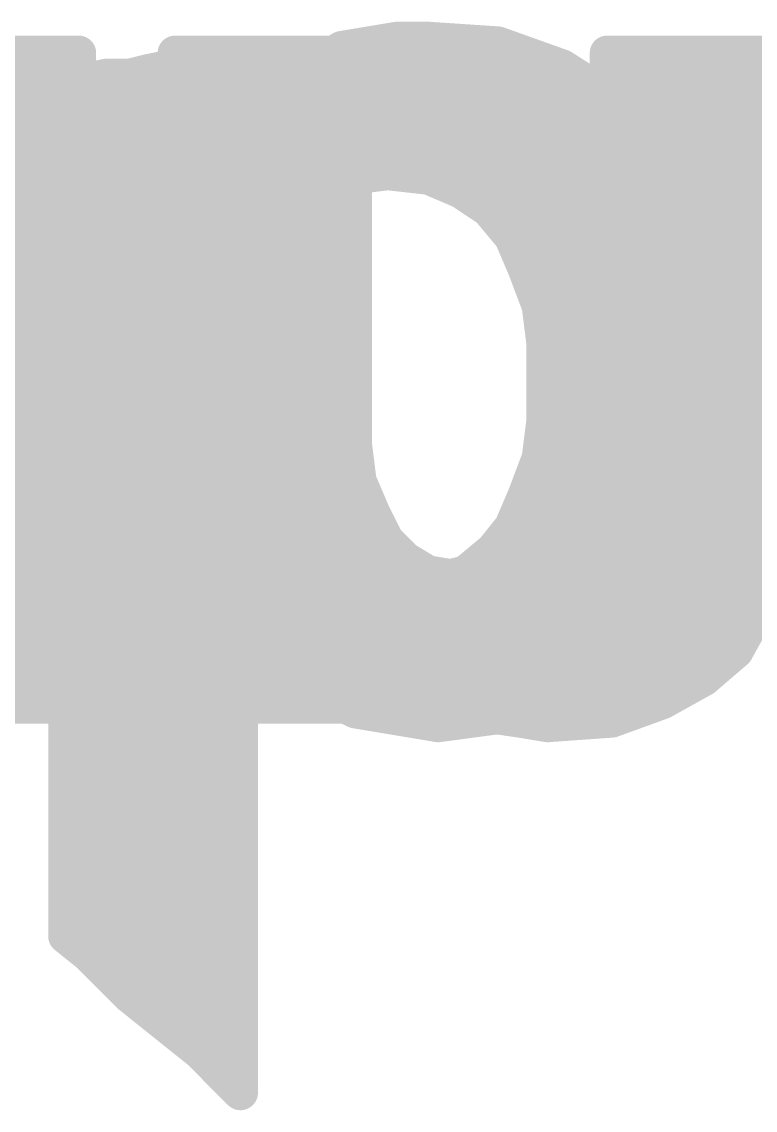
# Model space of a CAD drawing. Extents: x -27.9 to 58.7, y -12 to 40.1.
# Drawn here: x 8.393 to 9.989, y 19.874 to 22.24 of the extents above; entities that cross this region are included whole.
import ezdxf

# ---------------------------------------------------------------- set-up
doc = ezdxf.new("R2010")
doc.units = 0
doc.layers.add('21', color=41, linetype='CONTINUOUS')
doc.layers.add('22', color=40, linetype='CONTINUOUS')

msp = doc.modelspace()

# ---------------------------------------------------------------- linework, layer by layer
at = {"layer": '21', "const_width": 0.0762}
for points in [[(8.9886, 22.122), (9.0886, 22.182)], [(9.0886, 22.182), (9.2086, 22.202)], [(9.2086, 22.202), (9.2786, 22.202)], [(9.2786, 22.202), (9.4286, 22.192)], [(9.4286, 22.192), (9.5686, 22.142)], [(8.7586, 22.152), (8.8586, 22.172)], [(8.8586, 22.172), (8.8586, 21.992)], [(9.0756, 22.1742), (9.4784, 22.1742)], [(8.6686, 22.132), (8.7186, 22.142)], [(8.7186, 22.142), (8.7586, 22.152)], [(9.5686, 22.142), (9.6786, 22.072)], [(8.4886, 22.102), (8.5286, 22.112)], [(8.5286, 22.112), (8.5786, 22.122)], [(8.5786, 22.122), (8.6286, 22.122)], [(8.6286, 22.122), (8.6686, 22.132)], [(8.9386, 22.082), (8.9886, 22.122)], [(8.4886, 20.252), (8.4886, 22.102)], [(8.4886, 22.098), (8.8586, 22.098)], [(8.9586, 22.098), (9.6377, 22.098)], [(8.8986, 22.042), (8.9386, 22.082)], [(9.6786, 22.072), (9.7686, 21.972)], [(8.8586, 21.992), (8.8986, 22.042)], [(8.4886, 22.0218), (8.8586, 22.0218)], [(8.8824, 22.0218), (9.7238, 22.0218)], [(9.7686, 21.972), (9.8386, 21.862)], [(8.4886, 21.9456), (9.7854, 21.9456)], [(9.1086, 21.902), (9.0286, 21.872)], [(9.1886, 21.912), (9.1086, 21.902)], [(9.2786, 21.902), (9.1886, 21.912)], [(9.3486, 21.872), (9.2786, 21.902)], [(8.4886, 21.8694), (9.0254, 21.8694)], [(9.0286, 21.872), (8.9786, 21.832)], [(9.4086, 21.832), (9.3486, 21.872)], [(9.3525, 21.8694), (9.8339, 21.8694)], [(9.8386, 21.862), (9.8786, 21.732)], [(8.9786, 21.832), (8.9286, 21.772)], [(9.4586, 21.772), (9.4086, 21.832)], [(8.4886, 21.7932), (8.9463, 21.7932)], [(9.4409, 21.7932), (9.8598, 21.7932)], [(8.9286, 21.772), (8.8986, 21.702)], [(9.4886, 21.702), (9.4586, 21.772)], [(9.8786, 21.732), (9.9086, 21.592)], [(8.4886, 21.717), (8.905, 21.717)], [(9.4822, 21.717), (9.8818, 21.717)], [(8.8986, 21.702), (8.8686, 21.622)], [(9.5186, 21.622), (9.4886, 21.702)], [(8.4886, 21.6408), (8.8757, 21.6408)], [(9.5115, 21.6408), (9.8981, 21.6408)], [(8.8686, 21.622), (8.8586, 21.542)], [(9.5286, 21.542), (9.5186, 21.622)], [(9.9086, 21.592), (9.9186, 21.442)], [(8.4886, 21.5646), (8.8614, 21.5646)], [(9.5258, 21.5646), (9.9104, 21.5646)], [(8.8586, 21.542), (8.8586, 21.372)], [(9.5286, 21.452), (9.5286, 21.542)], [(8.4886, 21.4884), (8.8586, 21.4884)], [(9.5286, 21.4884), (9.9155, 21.4884)], [(9.5286, 21.372), (9.5286, 21.452)], [(9.5286, 21.452), (9.9186, 21.442)], [(9.9186, 21.442), (9.5286, 21.452)], [(9.9186, 21.442), (9.9086, 21.302)], [(8.4886, 21.4122), (8.8586, 21.4122)], [(9.5286, 21.4122), (9.9165, 21.4122)], [(8.8586, 21.372), (8.8986, 21.212)], [(9.5186, 21.292), (9.5286, 21.372)], [(8.4886, 21.336), (8.8676, 21.336)], [(9.5241, 21.336), (9.911, 21.336)], [(9.4886, 21.212), (9.5186, 21.292)], [(9.9086, 21.302), (9.8786, 21.172)], [(8.4886, 21.2598), (8.8867, 21.2598)], [(9.5065, 21.2598), (9.8989, 21.2598)], [(8.8986, 21.212), (8.9286, 21.142)], [(9.4586, 21.142), (9.4886, 21.212)], [(9.8286, 21.052), (9.4886, 21.212)], [(9.4886, 21.212), (9.8286, 21.052)], [(8.4886, 21.1836), (8.9108, 21.1836)], [(9.4764, 21.1836), (9.5489, 21.1836)], [(9.5489, 21.1836), (9.8813, 21.1836)], [(9.8786, 21.172), (9.8286, 21.052)], [(8.9286, 21.142), (8.9786, 21.092)], [(9.4186, 21.092), (9.4586, 21.142)], [(8.4886, 21.1074), (8.9632, 21.1074)], [(9.4309, 21.1074), (9.7109, 21.1074)], [(9.7109, 21.1074), (9.8517, 21.1074)], [(8.9786, 21.092), (9.0386, 21.042)], [(9.3586, 21.042), (9.4186, 21.092)], [(9.8286, 21.052), (9.7686, 20.942)], [(8.4886, 21.0312), (9.0764, 21.0312)], [(9.0386, 21.042), (9.1086, 21.022)], [(9.1086, 21.022), (9.1986, 21.012)], [(9.1986, 21.012), (9.2786, 21.022)], [(9.2786, 21.022), (9.3586, 21.042)], [(9.3154, 21.0312), (9.8173, 21.0312)], [(8.4886, 20.955), (9.7757, 20.955)], [(8.8786, 20.932), (8.8686, 20.932)], [(8.8686, 20.932), (8.8686, 19.912)], [(8.9586, 20.832), (8.8786, 20.932)], [(9.7686, 20.942), (9.6786, 20.852)], [(8.4886, 20.8788), (8.8686, 20.8788)], [(8.9212, 20.8788), (9.7054, 20.8788)], [(9.6786, 20.852), (9.5686, 20.772)], [(9.0586, 20.772), (8.9586, 20.832)], [(8.4886, 20.8026), (8.8686, 20.8026)], [(9.0076, 20.8026), (9.6107, 20.8026)], [(9.1186, 20.742), (9.0586, 20.772)], [(9.5686, 20.772), (9.4486, 20.732)], [(9.2986, 20.712), (9.1186, 20.742)], [(8.4886, 20.7264), (8.8686, 20.7264)], [(9.2122, 20.7264), (9.4066, 20.7264)], [(9.4486, 20.732), (9.2986, 20.712)], [(8.4886, 20.6502), (8.8686, 20.6502)], [(8.4886, 20.574), (8.8686, 20.574)], [(8.4886, 20.4978), (8.8686, 20.4978)], [(8.4886, 20.4216), (8.8686, 20.4216)], [(8.4886, 20.3454), (8.8686, 20.3454)], [(8.4886, 20.2692), (8.8686, 20.2692)], [(8.5386, 20.212), (8.4886, 20.252)], [(8.6286, 20.122), (8.5386, 20.212)], [(8.5576, 20.193), (8.8686, 20.193)], [(8.7786, 20.002), (8.6286, 20.122)], [(8.6351, 20.1168), (8.8686, 20.1168)], [(8.7303, 20.0406), (8.8686, 20.0406)], [(8.8686, 19.912), (8.7786, 20.002)], [(8.8162, 19.9644), (8.8686, 19.9644)]]:
    msp.add_lwpolyline(points, dxfattribs=at)
at = {"layer": '21', "const_width": 0.0381}
for points in [[(9.0855, 22.2008, 1), (9.0917, 22.1632)], [(9.0984, 22.1657, 1), (9.0788, 22.1983)], [(9.2086, 22.2211, 1), (9.2086, 22.183)], [(9.2117, 22.1832, 1), (9.2055, 22.2208)], [(9.2799, 22.221, 1), (9.2773, 22.183)], [(9.2786, 22.183, 1), (9.2786, 22.2211)], [(9.435, 22.2099, 1), (9.4222, 22.1741)], [(9.4273, 22.173, 1), (9.4299, 22.211)], [(8.8777, 22.172, 1), (8.8396, 22.172)], [(8.8623, 22.1533, 1), (8.8549, 22.1907)], [(9.0756, 22.1933, 1), (9.0756, 22.1552)], [(9.4784, 22.1552, 1), (9.4784, 22.1933)], [(8.714, 22.1605, 1), (8.7232, 22.1235)], [(8.7223, 22.1233, 1), (8.7149, 22.1607)], [(8.7549, 22.1707, 1), (8.7623, 22.1333)], [(8.7632, 22.1335, 1), (8.754, 22.1705)], [(9.5788, 22.1581, 1), (9.5584, 22.1259)], [(9.5622, 22.1241, 1), (9.575, 22.1599)], [(8.5249, 22.1307, 1), (8.5323, 22.0933)], [(8.5332, 22.0935, 1), (8.524, 22.1305)], [(8.5786, 22.141, 1), (8.5786, 22.1029)], [(8.5823, 22.1033, 1), (8.5749, 22.1407)], [(8.624, 22.1405, 1), (8.6332, 22.1035)], [(8.6286, 22.1029, 1), (8.6286, 22.141)], [(8.6649, 22.1507, 1), (8.6723, 22.1133)], [(8.6732, 22.1135, 1), (8.664, 22.1505)], [(8.9788, 22.1383, 1), (8.9984, 22.1057)], [(9.0005, 22.1071, 1), (8.9767, 22.1369)], [(8.5076, 22.102, 1), (8.4695, 22.102)], [(8.484, 22.1205, 1), (8.4932, 22.0835)], [(8.4886, 22.1171, 1), (8.4886, 22.079)], [(8.8586, 22.079, 1), (8.8586, 22.1171)], [(8.9586, 22.1171, 1), (8.9586, 22.079)], [(9.6377, 22.079, 1), (9.6377, 22.1171)], [(8.9267, 22.0969, 1), (8.9505, 22.0671)], [(8.9521, 22.0685, 1), (8.9251, 22.0955)], [(9.6928, 22.0847, 1), (9.6644, 22.0593)], [(9.6684, 22.0559, 1), (9.6888, 22.0881)], [(8.9135, 22.0301, 1), (8.8837, 22.0539)], [(8.4886, 22.0409, 1), (8.4886, 22.0028)], [(8.8586, 22.0028, 1), (8.8586, 22.0409)], [(8.8824, 22.0409, 1), (8.8824, 22.0028)], [(8.8851, 22.0555, 1), (8.9121, 22.0285)], [(9.7238, 22.0028, 1), (9.7238, 22.0409)], [(8.8437, 22.0039, 1), (8.8735, 21.9801)], [(8.8396, 21.992, 1), (8.8777, 21.992)], [(9.7847, 21.9822, 1), (9.7525, 21.9618)], [(8.4886, 21.9647, 1), (8.4886, 21.9266)], [(9.7544, 21.9593, 1), (9.7828, 21.9847)], [(9.7854, 21.9266, 1), (9.7854, 21.9647)], [(9.1062, 21.9209, 1), (9.111, 21.8831)], [(9.1153, 21.8842, 1), (9.1019, 21.9198)], [(9.1907, 21.9309, 1), (9.1865, 21.8931)], [(9.191, 21.8931, 1), (9.1862, 21.9309)], [(9.2861, 21.9195, 1), (9.2711, 21.8845)], [(9.2765, 21.8831, 1), (9.2807, 21.9209)], [(8.4886, 21.8885, 1), (8.4886, 21.8504)], [(9.0219, 21.8898, 1), (9.0353, 21.8542)], [(9.0405, 21.8571, 1), (9.0167, 21.8869)], [(9.0254, 21.8504, 1), (9.0254, 21.8885)], [(9.3592, 21.8879, 1), (9.338, 21.8561)], [(9.3525, 21.8885, 1), (9.3525, 21.8504)], [(9.3411, 21.8545, 1), (9.3561, 21.8895)], [(9.8568, 21.8676, 1), (9.8204, 21.8564)], [(9.8225, 21.8518, 1), (9.8547, 21.8722)], [(9.8339, 21.8504, 1), (9.8339, 21.8885)], [(8.9667, 21.8469, 1), (8.9905, 21.8171)], [(8.9932, 21.8198, 1), (8.964, 21.8442)], [(9.4232, 21.8442, 1), (9.394, 21.8198)], [(9.398, 21.8161, 1), (9.4192, 21.8479)], [(8.4886, 21.8123, 1), (8.4886, 21.7742)], [(8.9463, 21.7742, 1), (8.9463, 21.8123)], [(9.4409, 21.8123, 1), (9.4409, 21.7742)], [(9.8598, 21.7742, 1), (9.8598, 21.8123)], [(8.914, 21.7842, 1), (8.9432, 21.7598)], [(8.9461, 21.7645, 1), (8.9111, 21.7795)], [(9.4761, 21.7795, 1), (9.4411, 21.7645)], [(9.444, 21.7598, 1), (9.4732, 21.7842)], [(9.8972, 21.736, 1), (9.86, 21.728)], [(8.4886, 21.7361, 1), (8.4886, 21.698)], [(8.905, 21.698, 1), (8.905, 21.7361)], [(9.4822, 21.7361, 1), (9.4822, 21.698)], [(9.8604, 21.7264, 1), (9.8968, 21.7376)], [(9.8818, 21.698, 1), (9.8818, 21.7361)], [(8.8811, 21.7095, 1), (8.9161, 21.6945)], [(8.9164, 21.6953, 1), (8.8808, 21.7087)], [(9.5064, 21.7087, 1), (9.4708, 21.6953)], [(9.4711, 21.6945, 1), (9.5061, 21.7095)], [(8.4886, 21.6599, 1), (8.4886, 21.6218)], [(8.8757, 21.6218, 1), (8.8757, 21.6599)], [(9.5115, 21.6599, 1), (9.5115, 21.6218)], [(9.8981, 21.6218, 1), (9.8981, 21.6599)], [(8.8875, 21.6196, 1), (8.8497, 21.6244)], [(9.5375, 21.6244, 1), (9.4997, 21.6196)], [(8.8508, 21.6287, 1), (8.8864, 21.6153)], [(9.5008, 21.6153, 1), (9.5364, 21.6287)], [(9.9276, 21.5933, 1), (9.8896, 21.5907)], [(9.89, 21.588, 1), (9.9272, 21.596)], [(8.4886, 21.5837, 1), (8.4886, 21.5456)], [(8.8614, 21.5456, 1), (8.8614, 21.5837)], [(9.5258, 21.5837, 1), (9.5258, 21.5456)], [(9.9104, 21.5456, 1), (9.9104, 21.5837)], [(8.8397, 21.5444, 1), (8.8775, 21.5396)], [(8.8777, 21.542, 1), (8.8396, 21.542)], [(9.5477, 21.542, 1), (9.5096, 21.542)], [(9.5097, 21.5396, 1), (9.5475, 21.5444)], [(8.4886, 21.5075, 1), (8.4886, 21.4694)], [(8.8586, 21.4694, 1), (8.8586, 21.5075)], [(9.5286, 21.5075, 1), (9.5286, 21.4694)], [(9.9155, 21.4694, 1), (9.9155, 21.5075)], [(9.5291, 21.471, 1), (9.5281, 21.433)], [(9.5291, 21.471, 1), (9.5281, 21.433)], [(9.5477, 21.452, 1), (9.5096, 21.452)], [(9.5096, 21.452, 1), (9.5477, 21.452)], [(9.9376, 21.4406, 1), (9.8996, 21.4434)], [(9.8996, 21.4407, 1), (9.9376, 21.4433)], [(9.9181, 21.423, 1), (9.9191, 21.461)], [(9.9181, 21.423, 1), (9.9191, 21.461)], [(8.4886, 21.4313, 1), (8.4886, 21.3932)], [(8.8586, 21.3932, 1), (8.8586, 21.4313)], [(9.5286, 21.4313, 1), (9.5286, 21.3932)], [(9.9165, 21.3932, 1), (9.9165, 21.4313)], [(8.8771, 21.3766, 1), (8.8401, 21.3674)], [(9.5475, 21.3696, 1), (9.5097, 21.3744)], [(8.4886, 21.3551, 1), (8.4886, 21.317)], [(8.8396, 21.372, 1), (8.8777, 21.372)], [(8.8676, 21.317, 1), (8.8676, 21.3551)], [(9.5241, 21.3551, 1), (9.5241, 21.317)], [(9.5096, 21.372, 1), (9.5477, 21.372)], [(9.911, 21.317, 1), (9.911, 21.3551)], [(9.5364, 21.2853, 1), (9.5008, 21.2987)], [(9.8896, 21.3034, 1), (9.9276, 21.3006)], [(9.9272, 21.2977, 1), (9.89, 21.3063)], [(8.4886, 21.2789, 1), (8.4886, 21.2408)], [(8.8867, 21.2408, 1), (8.8867, 21.2789)], [(9.5065, 21.2789, 1), (9.5065, 21.2408)], [(9.4997, 21.2944, 1), (9.5375, 21.2896)], [(9.8989, 21.2408, 1), (9.8989, 21.2789)], [(8.9161, 21.2195, 1), (8.8811, 21.2045)], [(9.4967, 21.2292, 1), (9.4805, 21.1948)], [(9.4967, 21.2292, 1), (9.4805, 21.1948)], [(9.5061, 21.2045, 1), (9.4711, 21.2195)], [(8.8801, 21.2074, 1), (8.9171, 21.2166)], [(9.4708, 21.2187, 1), (9.5064, 21.2053)], [(8.4886, 21.2027, 1), (8.4886, 21.1646)], [(8.9108, 21.1646, 1), (8.9108, 21.2027)], [(9.4764, 21.2027, 1), (9.4764, 21.1646)], [(9.5489, 21.2027, 1), (9.5489, 21.1646)], [(9.5489, 21.1646, 1), (9.5489, 21.2027)], [(9.8962, 21.1647, 1), (9.861, 21.1793)], [(9.8813, 21.1646, 1), (9.8813, 21.2027)], [(8.9421, 21.1555, 1), (8.9151, 21.1285)], [(9.4735, 21.1301, 1), (9.4437, 21.1539)], [(9.86, 21.1763, 1), (9.8972, 21.1677)], [(8.9111, 21.1345, 1), (8.9461, 21.1495)], [(9.4411, 21.1495, 1), (9.4761, 21.1345)], [(8.4886, 21.1265, 1), (8.4886, 21.0884)], [(8.9632, 21.0884, 1), (8.9632, 21.1265)], [(9.4309, 21.1265, 1), (9.4309, 21.0884)], [(9.7109, 21.1265, 1), (9.7109, 21.0884)], [(9.7109, 21.0884, 1), (9.7109, 21.1265)], [(9.8517, 21.0884, 1), (9.8517, 21.1265)], [(8.9908, 21.1066, 1), (8.9664, 21.0774)], [(8.9651, 21.0785, 1), (8.9921, 21.1055)], [(9.4037, 21.1039, 1), (9.4335, 21.0801)], [(9.4308, 21.0774, 1), (9.4064, 21.1066)], [(9.8453, 21.0429, 1), (9.8119, 21.0611)], [(9.8205, 21.0348, 1), (9.8367, 21.0692)], [(9.8205, 21.0348, 1), (9.8367, 21.0692)], [(8.4886, 21.0503, 1), (8.4886, 21.0122)], [(9.0438, 21.0603, 1), (9.0334, 21.0237)], [(9.0264, 21.0274, 1), (9.0508, 21.0566)], [(9.0764, 21.0122, 1), (9.0764, 21.0503)], [(9.1107, 21.0409, 1), (9.1065, 21.0031)], [(9.281, 21.0031, 1), (9.2762, 21.0409)], [(9.3154, 21.0503, 1), (9.3154, 21.0122)], [(9.3464, 21.0566, 1), (9.3708, 21.0274)], [(9.3632, 21.0235, 1), (9.354, 21.0605)], [(9.811, 21.0593, 1), (9.8462, 21.0447)], [(9.8173, 21.0122, 1), (9.8173, 21.0503)], [(9.1034, 21.0037, 1), (9.1138, 21.0403)], [(9.1962, 21.0309, 1), (9.201, 20.9931)], [(9.1965, 20.9931, 1), (9.2007, 21.0309)], [(9.274, 21.0405, 1), (9.2832, 21.0035)], [(8.4886, 20.9741, 1), (8.4886, 20.936)], [(9.7757, 20.936, 1), (9.7757, 20.9741)], [(8.8686, 20.9511, 1), (8.8686, 20.913)], [(8.8877, 20.932, 1), (8.8496, 20.932)], [(8.8935, 20.9439, 1), (8.8637, 20.9201)], [(8.8786, 20.913, 1), (8.8786, 20.9511)], [(9.7519, 20.9511, 1), (9.7853, 20.9329)], [(9.7821, 20.9285, 1), (9.7551, 20.9555)], [(8.4886, 20.8979, 1), (8.4886, 20.8598)], [(8.8686, 20.8598, 1), (8.8686, 20.8979)], [(8.9212, 20.8979, 1), (8.9212, 20.8598)], [(9.7054, 20.8598, 1), (9.7054, 20.8979)], [(9.6651, 20.8655, 1), (9.6921, 20.8385)], [(9.6898, 20.8366, 1), (9.6674, 20.8674)], [(8.9684, 20.8483, 1), (8.9488, 20.8157)], [(8.9437, 20.8201, 1), (8.9735, 20.8439)], [(8.4886, 20.8217, 1), (8.4886, 20.7836)], [(8.8686, 20.7836, 1), (8.8686, 20.8217)], [(9.0076, 20.8217, 1), (9.0076, 20.7836)], [(9.6107, 20.7836, 1), (9.6107, 20.8217)], [(9.0671, 20.789, 1), (9.0501, 20.755)], [(9.0488, 20.7557, 1), (9.0684, 20.7883)], [(9.5574, 20.7874, 1), (9.5798, 20.7566)], [(9.5746, 20.7539, 1), (9.5626, 20.7901)], [(9.1217, 20.7608, 1), (9.1155, 20.7232)], [(9.1101, 20.725, 1), (9.1271, 20.759)], [(8.4886, 20.7455, 1), (8.4886, 20.7074)], [(8.8686, 20.7074, 1), (8.8686, 20.7455)], [(9.2122, 20.7455, 1), (9.2122, 20.7074)], [(9.4066, 20.7074, 1), (9.4066, 20.7455)], [(9.4426, 20.7501, 1), (9.4546, 20.7139)], [(9.4511, 20.7131, 1), (9.4461, 20.7509)], [(9.2961, 20.7309, 1), (9.3011, 20.6931)], [(9.2955, 20.6932, 1), (9.3017, 20.7308)], [(8.4886, 20.6693, 1), (8.4886, 20.6312)], [(8.8686, 20.6312, 1), (8.8686, 20.6693)], [(8.4886, 20.5931, 1), (8.4886, 20.555)], [(8.8686, 20.555, 1), (8.8686, 20.5931)], [(8.4886, 20.5169, 1), (8.4886, 20.4788)], [(8.8686, 20.4788, 1), (8.8686, 20.5169)], [(8.4886, 20.4407, 1), (8.4886, 20.4026)], [(8.8686, 20.4026, 1), (8.8686, 20.4407)], [(8.4886, 20.3645, 1), (8.4886, 20.3264)], [(8.8686, 20.3264, 1), (8.8686, 20.3645)], [(8.4886, 20.2883, 1), (8.4886, 20.2502)], [(8.8686, 20.2502, 1), (8.8686, 20.2883)], [(8.5005, 20.2669, 1), (8.4767, 20.2371)], [(8.4695, 20.252, 1), (8.5076, 20.252)], [(8.5521, 20.2255, 1), (8.5251, 20.1985)], [(8.5267, 20.1971, 1), (8.5505, 20.2269)], [(8.5576, 20.2121, 1), (8.5576, 20.174)], [(8.8686, 20.174, 1), (8.8686, 20.2121)], [(8.6405, 20.1369, 1), (8.6167, 20.1071)], [(8.6151, 20.1085, 1), (8.6421, 20.1355)], [(8.6351, 20.1359, 1), (8.6351, 20.0978)], [(8.8686, 20.0978, 1), (8.8686, 20.1359)], [(8.7303, 20.0597, 1), (8.7303, 20.0216)], [(8.8686, 20.0216, 1), (8.8686, 20.0597)], [(8.7921, 20.0155, 1), (8.7651, 19.9885)], [(8.7667, 19.9871, 1), (8.7905, 20.0169)], [(8.8162, 19.9835, 1), (8.8162, 19.9454)], [(8.8686, 19.9454, 1), (8.8686, 19.9835)], [(8.8496, 19.912, 1), (8.8877, 19.912)], [(8.8551, 19.8985, 1), (8.8821, 19.9255)]]:
    msp.add_lwpolyline(points, format="xyb", dxfattribs=at)
at = {"layer": '22', "const_width": 0.0762}
for points in [[(8.5166, 22.172), (8.1466, 22.172)], [(8.5166, 20.752), (8.5166, 22.172)], [(9.1166, 22.172), (8.7266, 22.172)], [(8.7266, 22.172), (8.7266, 20.752)], [(9.1166, 21.322), (9.1166, 22.172)], [(10.0466, 22.172), (9.6666, 22.172)], [(9.6666, 22.172), (9.6666, 21.372)], [(8.1466, 22.098), (8.5166, 22.098)], [(8.7266, 22.098), (9.1166, 22.098)], [(9.6666, 22.098), (10.0466, 22.098)], [(8.1466, 22.0218), (8.5166, 22.0218)], [(8.7266, 22.0218), (9.1166, 22.0218)], [(9.6666, 22.0218), (10.0466, 22.0218)], [(7.2417, 21.9456), (8.5166, 21.9456)], [(8.7266, 21.9456), (9.1166, 21.9456)], [(9.6666, 21.9456), (10.0466, 21.9456)], [(7.9876, 21.8694), (8.5166, 21.8694)], [(8.7266, 21.8694), (9.1166, 21.8694)], [(9.6666, 21.8694), (10.0466, 21.8694)], [(8.0619, 21.7932), (8.5166, 21.7932)], [(8.7266, 21.7932), (9.1166, 21.7932)], [(9.6666, 21.7932), (10.0466, 21.7932)], [(8.1016, 21.717), (8.5166, 21.717)], [(8.7266, 21.717), (9.1166, 21.717)], [(9.6666, 21.717), (10.0466, 21.717)], [(8.1212, 21.6408), (8.5166, 21.6408)], [(8.7266, 21.6408), (9.1166, 21.6408)], [(9.6666, 21.6408), (10.0466, 21.6408)], [(8.1266, 21.5646), (8.5166, 21.5646)], [(8.7266, 21.5646), (9.1166, 21.5646)], [(9.6666, 21.5646), (10.0466, 21.5646)], [(8.1266, 21.4884), (8.5166, 21.4884)], [(8.7266, 21.4884), (9.1166, 21.4884)], [(9.6666, 21.4884), (10.0466, 21.4884)], [(8.1266, 21.4122), (8.5166, 21.4122)], [(8.7266, 21.4122), (9.1166, 21.4122)], [(9.6666, 21.4122), (10.0466, 21.4122)], [(9.6666, 21.372), (9.6466, 21.212)], [(8.1266, 21.336), (8.5166, 21.336)], [(8.7266, 21.336), (9.1166, 21.336)], [(9.6621, 21.336), (10.0466, 21.336)], [(9.1266, 21.242), (9.1166, 21.322)], [(8.1266, 21.2598), (8.5166, 21.2598)], [(8.7266, 21.2598), (9.1244, 21.2598)], [(9.6526, 21.2598), (10.0466, 21.2598)], [(9.1566, 21.172), (9.1266, 21.242)], [(9.6466, 21.212), (9.6366, 21.152)], [(8.1266, 21.1836), (8.5166, 21.1836)], [(8.7266, 21.1836), (9.1516, 21.1836)], [(9.1866, 21.112), (9.1566, 21.172)], [(9.6419, 21.1836), (10.0466, 21.1836)], [(10.0266, 21.062), (10.0466, 21.172)], [(9.6366, 21.152), (9.5766, 21.072)], [(8.1266, 21.1074), (8.5166, 21.1074)], [(8.7266, 21.1074), (9.1912, 21.1074)], [(9.2266, 21.072), (9.1866, 21.112)], [(9.6032, 21.1074), (10.0349, 21.1074)], [(9.2766, 21.042), (9.2266, 21.072)], [(9.5766, 21.072), (9.5266, 21.042)], [(9.9966, 20.962), (10.0266, 21.062)], [(8.1266, 21.0312), (8.5166, 21.0312)], [(8.7266, 21.0312), (9.343, 21.0312)], [(9.3366, 21.032), (9.2766, 21.042)], [(9.4166, 21.022), (9.3366, 21.032)], [(9.4766, 21.032), (9.4166, 21.022)], [(9.4718, 21.0312), (10.0174, 21.0312)], [(9.5266, 21.042), (9.4766, 21.032)], [(8.1266, 20.955), (8.5166, 20.955)], [(8.7266, 20.955), (9.9927, 20.955)], [(9.0966, 20.752), (9.0966, 20.952)], [(9.0966, 20.952), (9.1066, 20.952)], [(9.1066, 20.952), (9.1466, 20.892)], [(9.9466, 20.872), (9.9966, 20.962)], [(9.1466, 20.892), (9.1866, 20.842)], [(8.1266, 20.8788), (8.5166, 20.8788)], [(8.7266, 20.8788), (9.0966, 20.8788)], [(9.1572, 20.8788), (9.9504, 20.8788)], [(9.8766, 20.812), (9.9466, 20.872)], [(9.1866, 20.842), (9.2366, 20.802)], [(9.7866, 20.762), (9.8766, 20.812)], [(8.1266, 20.8026), (8.5166, 20.8026)], [(8.7266, 20.8026), (9.0966, 20.8026)], [(9.2359, 20.8026), (9.8597, 20.8026)], [(9.2366, 20.802), (9.2966, 20.772)], [(9.2966, 20.772), (9.3466, 20.752)], [(9.6766, 20.722), (9.7866, 20.762)], [(8.1266, 20.752), (8.5166, 20.752)], [(8.7266, 20.752), (9.0966, 20.752)], [(9.3466, 20.752), (9.4066, 20.732)], [(9.4066, 20.732), (9.4766, 20.722)], [(9.4458, 20.7264), (9.6887, 20.7264)], [(9.4766, 20.722), (9.5366, 20.712)], [(9.5366, 20.712), (9.6766, 20.722)]]:
    msp.add_lwpolyline(points, dxfattribs=at)
at = {"layer": '22', "const_width": 0.0381}
for points in [[(8.5357, 22.172, 1), (8.4976, 22.172)], [(8.5166, 22.153, 1), (8.5166, 22.1911)], [(8.7266, 22.1911, 1), (8.7266, 22.153)], [(8.7457, 22.172, 1), (8.7076, 22.172)], [(9.1357, 22.172, 1), (9.0976, 22.172)], [(9.1166, 22.153, 1), (9.1166, 22.1911)], [(9.6666, 22.1911, 1), (9.6666, 22.153)], [(9.6857, 22.172, 1), (9.6476, 22.172)], [(8.5166, 22.079, 1), (8.5166, 22.1171)], [(8.7266, 22.1171, 1), (8.7266, 22.079)], [(9.1166, 22.079, 1), (9.1166, 22.1171)], [(9.6666, 22.1171, 1), (9.6666, 22.079)], [(8.5166, 22.0028, 1), (8.5166, 22.0409)], [(8.7266, 22.0409, 1), (8.7266, 22.0028)], [(9.1166, 22.0028, 1), (9.1166, 22.0409)], [(9.6666, 22.0409, 1), (9.6666, 22.0028)], [(8.5166, 21.9266, 1), (8.5166, 21.9647)], [(8.7266, 21.9647, 1), (8.7266, 21.9266)], [(9.1166, 21.9266, 1), (9.1166, 21.9647)], [(9.6666, 21.9647, 1), (9.6666, 21.9266)], [(8.5166, 21.8504, 1), (8.5166, 21.8885)], [(8.7266, 21.8885, 1), (8.7266, 21.8504)], [(9.1166, 21.8504, 1), (9.1166, 21.8885)], [(9.6666, 21.8885, 1), (9.6666, 21.8504)], [(8.5166, 21.7742, 1), (8.5166, 21.8123)], [(8.7266, 21.8123, 1), (8.7266, 21.7742)], [(9.1166, 21.7742, 1), (9.1166, 21.8123)], [(9.6666, 21.8123, 1), (9.6666, 21.7742)], [(8.5166, 21.698, 1), (8.5166, 21.7361)], [(8.7266, 21.7361, 1), (8.7266, 21.698)], [(9.1166, 21.698, 1), (9.1166, 21.7361)], [(9.6666, 21.7361, 1), (9.6666, 21.698)], [(8.5166, 21.6218, 1), (8.5166, 21.6599)], [(8.7266, 21.6599, 1), (8.7266, 21.6218)], [(9.1166, 21.6218, 1), (9.1166, 21.6599)], [(9.6666, 21.6599, 1), (9.6666, 21.6218)], [(8.5166, 21.5456, 1), (8.5166, 21.5837)], [(8.7266, 21.5837, 1), (8.7266, 21.5456)], [(9.1166, 21.5456, 1), (9.1166, 21.5837)], [(9.6666, 21.5837, 1), (9.6666, 21.5456)], [(8.5166, 21.4694, 1), (8.5166, 21.5075)], [(8.7266, 21.5075, 1), (8.7266, 21.4694)], [(9.1166, 21.4694, 1), (9.1166, 21.5075)], [(9.6666, 21.5075, 1), (9.6666, 21.4694)], [(8.5166, 21.3932, 1), (8.5166, 21.4313)], [(8.7266, 21.4313, 1), (8.7266, 21.3932)], [(9.1166, 21.3932, 1), (9.1166, 21.4313)], [(9.6666, 21.4313, 1), (9.6666, 21.3932)], [(9.6855, 21.3696, 1), (9.6477, 21.3744)], [(8.5166, 21.317, 1), (8.5166, 21.3551)], [(8.7266, 21.3551, 1), (8.7266, 21.317)], [(9.1166, 21.317, 1), (9.1166, 21.3551)], [(9.6621, 21.3551, 1), (9.6621, 21.317)], [(9.6476, 21.372, 1), (9.6857, 21.372)], [(9.1355, 21.3244, 1), (9.0977, 21.3196)], [(9.0976, 21.322, 1), (9.1357, 21.322)], [(8.5166, 21.2408, 1), (8.5166, 21.2789)], [(8.7266, 21.2789, 1), (8.7266, 21.2408)], [(9.1244, 21.2408, 1), (9.1244, 21.2789)], [(9.6526, 21.2789, 1), (9.6526, 21.2408)], [(9.1441, 21.2495, 1), (9.1091, 21.2345)], [(9.1077, 21.2396, 1), (9.1455, 21.2444)], [(9.6654, 21.2089, 1), (9.6278, 21.2151)], [(9.6277, 21.2144, 1), (9.6655, 21.2096)], [(8.5166, 21.1646, 1), (8.5166, 21.2027)], [(8.7266, 21.2027, 1), (8.7266, 21.1646)], [(9.1736, 21.1805, 1), (9.1396, 21.1635)], [(9.1516, 21.1646, 1), (9.1516, 21.2027)], [(9.6419, 21.2027, 1), (9.6419, 21.1646)], [(9.1391, 21.1645, 1), (9.1741, 21.1795)], [(9.6518, 21.1406, 1), (9.6214, 21.1634)], [(9.6178, 21.1551, 1), (9.6554, 21.1489)], [(8.5166, 21.0884, 1), (8.5166, 21.1265)], [(8.7266, 21.1265, 1), (8.7266, 21.0884)], [(9.2001, 21.1255, 1), (9.1731, 21.0985)], [(9.1696, 21.1035, 1), (9.2036, 21.1205)], [(9.1912, 21.0884, 1), (9.1912, 21.1265)], [(9.6032, 21.1265, 1), (9.6032, 21.0884)], [(9.2364, 21.0883, 1), (9.2168, 21.0557)], [(9.5864, 21.0557, 1), (9.5668, 21.0883)], [(9.2131, 21.0585, 1), (9.2401, 21.0855)], [(9.5614, 21.0834, 1), (9.5918, 21.0606)], [(8.5166, 21.0122, 1), (8.5166, 21.0503)], [(8.7266, 21.0503, 1), (8.7266, 21.0122)], [(9.2797, 21.0608, 1), (9.2735, 21.0232)], [(9.2668, 21.0257, 1), (9.2864, 21.0583)], [(9.339, 21.0509, 1), (9.3342, 21.0131)], [(9.3335, 21.0132, 1), (9.3397, 21.0508)], [(9.343, 21.0122, 1), (9.343, 21.0503)], [(9.4718, 21.0503, 1), (9.4718, 21.0122)], [(9.4729, 21.0507, 1), (9.4803, 21.0133)], [(9.4797, 21.0132, 1), (9.4735, 21.0508)], [(9.5168, 21.0583, 1), (9.5364, 21.0257)], [(9.5303, 21.0233, 1), (9.5229, 21.0607)], [(9.4135, 21.0408, 1), (9.4197, 21.0032)], [(9.4142, 21.0031, 1), (9.419, 21.0409)], [(8.5166, 20.936, 1), (8.5166, 20.9741)], [(8.7266, 20.9741, 1), (8.7266, 20.936)], [(9.0966, 20.9711, 1), (9.0966, 20.933)], [(9.1157, 20.952, 1), (9.0776, 20.952)], [(9.1225, 20.9626, 1), (9.0907, 20.9414)], [(9.1066, 20.933, 1), (9.1066, 20.9711)], [(10.0133, 20.9527, 1), (9.9799, 20.9713)], [(9.9927, 20.936, 1), (9.9927, 20.9741)], [(9.9784, 20.9675, 1), (10.0148, 20.9565)], [(9.1615, 20.9039, 1), (9.1317, 20.8801)], [(9.1307, 20.8814, 1), (9.1625, 20.9026)], [(8.5166, 20.8598, 1), (8.5166, 20.8979)], [(8.7266, 20.8979, 1), (8.7266, 20.8598)], [(9.0966, 20.8598, 1), (9.0966, 20.8979)], [(9.1572, 20.8979, 1), (9.1572, 20.8598)], [(9.9299, 20.8813, 1), (9.9633, 20.8627)], [(9.959, 20.8575, 1), (9.9342, 20.8865)], [(9.9504, 20.8598, 1), (9.9504, 20.8979)], [(9.1985, 20.8569, 1), (9.1747, 20.8271)], [(9.1717, 20.8301, 1), (9.2015, 20.8539)], [(9.8859, 20.7953, 1), (9.8673, 20.8287)], [(8.5166, 20.7836, 1), (8.5166, 20.8217)], [(8.7266, 20.8217, 1), (8.7266, 20.7836)], [(9.0966, 20.7836, 1), (9.0966, 20.8217)], [(9.2359, 20.8217, 1), (9.2359, 20.7836)], [(9.2451, 20.819, 1), (9.2281, 20.785)], [(9.2247, 20.7871, 1), (9.2485, 20.8169)], [(9.8642, 20.8265, 1), (9.889, 20.7975)], [(9.8597, 20.7836, 1), (9.8597, 20.8217)], [(9.3037, 20.7897, 1), (9.2895, 20.7543)], [(9.2881, 20.755, 1), (9.3051, 20.789)], [(9.7931, 20.7441, 1), (9.7801, 20.7799)], [(8.5166, 20.733, 1), (8.5166, 20.7711)], [(8.7266, 20.7711, 1), (8.7266, 20.733)], [(9.0966, 20.733, 1), (9.0966, 20.7711)], [(9.3526, 20.7701, 1), (9.3406, 20.7339)], [(9.3395, 20.7343, 1), (9.3537, 20.7697)], [(9.7773, 20.7787, 1), (9.7959, 20.7453)], [(8.4976, 20.752, 1), (8.5357, 20.752)], [(8.7076, 20.752, 1), (8.7457, 20.752)], [(9.0776, 20.752, 1), (9.1157, 20.752)], [(9.4093, 20.7509, 1), (9.4039, 20.7131)], [(9.4006, 20.7139, 1), (9.4126, 20.7501)], [(9.4458, 20.7455, 1), (9.4458, 20.7074)], [(9.4797, 20.7408, 1), (9.4735, 20.7032)], [(9.4739, 20.7031, 1), (9.4793, 20.7409)], [(9.6701, 20.7399, 1), (9.6831, 20.7041)], [(9.678, 20.703, 1), (9.6752, 20.741)], [(9.6887, 20.7074, 1), (9.6887, 20.7455)], [(9.5352, 20.731, 1), (9.538, 20.693)], [(9.5335, 20.6932, 1), (9.5397, 20.7308)]]:
    msp.add_lwpolyline(points, format="xyb", dxfattribs=at)

doc.saveas('drawing.dxf')
